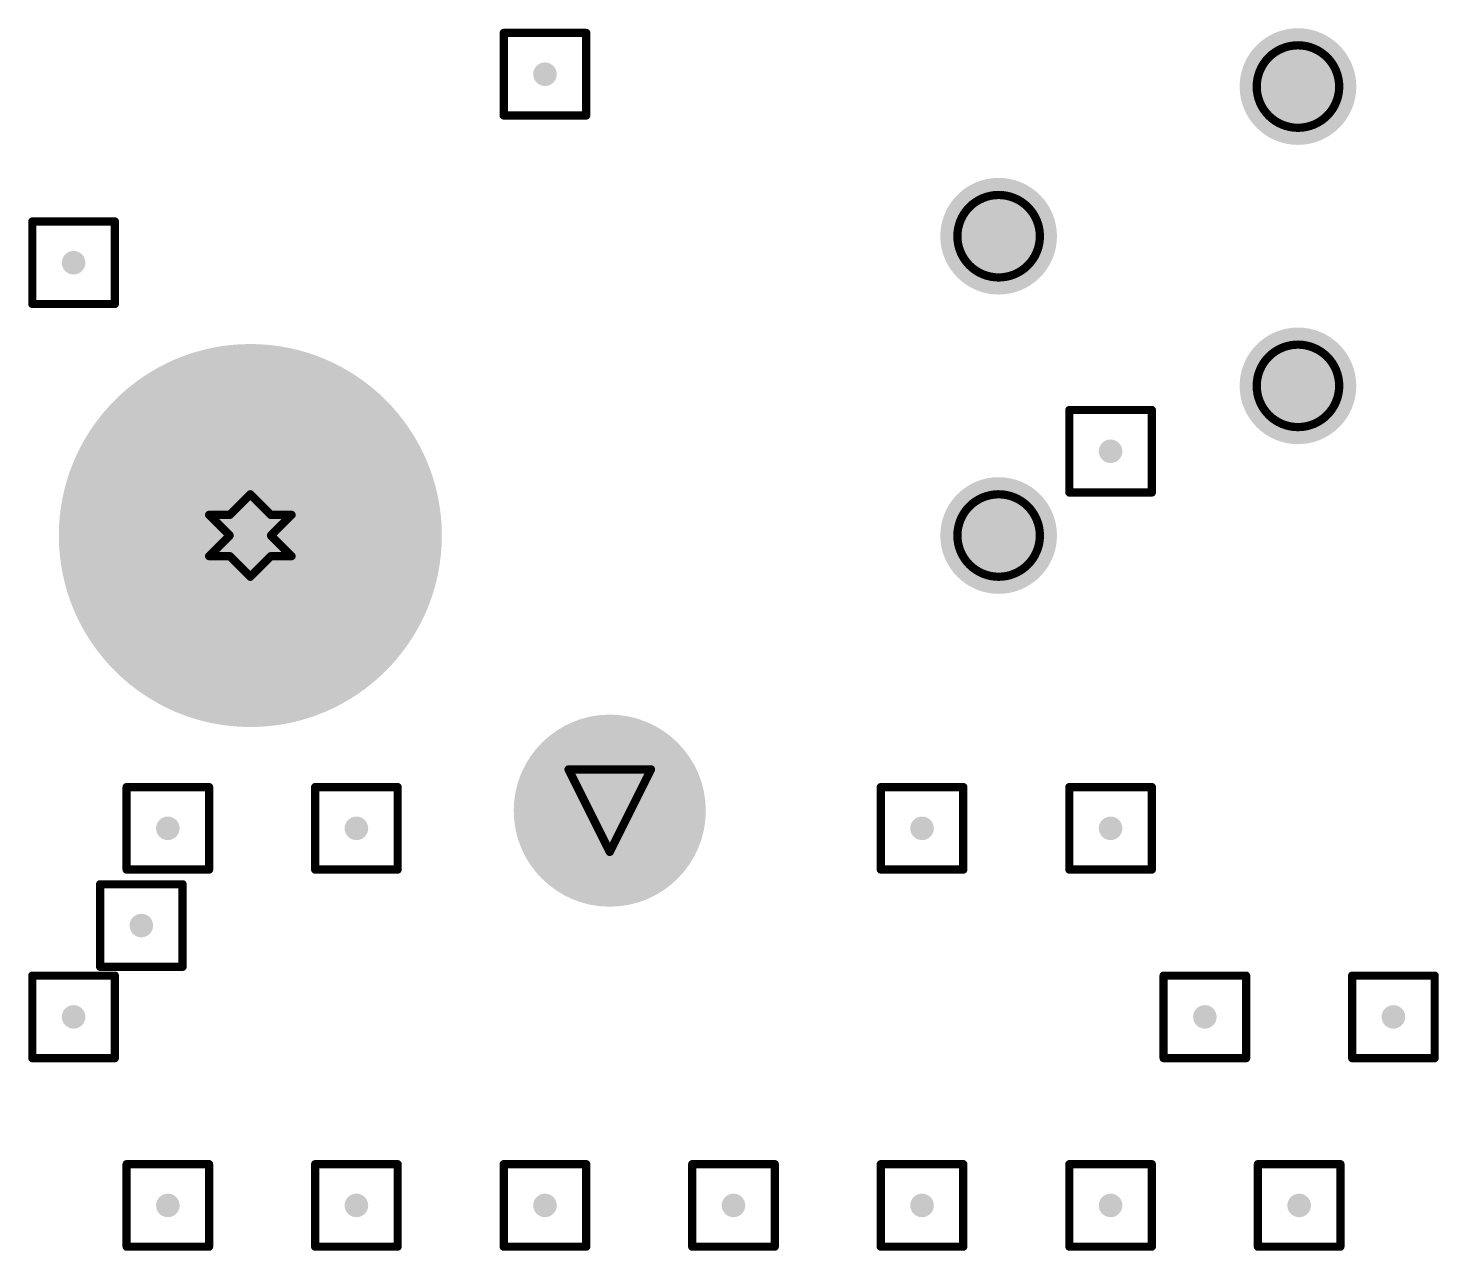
# Model space of a CAD drawing. Header units: inches. Extents: x 0 to 17, y 0 to 4.
# Drawn here: x 0.3549 to 0.8262, y 0.0085 to 0.4169 of the extents above; entities that cross this region are included whole.
import ezdxf

# ---------------------------------------------------------------- set-up
doc = ezdxf.new("R2010")
doc.units = ezdxf.units.IN
doc.header["$MEASUREMENT"] = 0
for name, color, linetype in [('Drill Drawing', 1, 'Continuous'), ('Pad Holes', 156, 'Continuous'), ('Via Holes', 16, 'Continuous')]:
    doc.layers.add(name, color=color, linetype=linetype)

# ---------------------------------------------------------------- blocks, each defined once
blk = doc.blocks.new('HR911130A_123')
at = {"layer": 'Pad Holes'}
h = blk.add_hatch(color=7, dxfattribs=at)
edge = h.paths.add_edge_path()
edge.add_arc((-0.225, 0), 0.06398, 0, 360)
h = blk.add_hatch(color=7, dxfattribs=at)
edge = h.paths.add_edge_path()
edge.add_arc((-0.31693, -0.12008), 0.03209, 0, 360)
h = blk.add_hatch(color=7, dxfattribs=at)
edge = h.paths.add_edge_path()
edge.add_arc((-0.225, -0.25), 0.01949, 0, 360)
h = blk.add_hatch(color=7, dxfattribs=at)
edge = h.paths.add_edge_path()
edge.add_arc((-0.125, -0.25), 0.01949, 0, 360)
h = blk.add_hatch(color=7, dxfattribs=at)
edge = h.paths.add_edge_path()
edge.add_arc((-0.175, -0.35), 0.01949, 0, 360)
h = blk.add_hatch(color=7, dxfattribs=at)
edge = h.paths.add_edge_path()
edge.add_arc((-0.075, -0.35), 0.01949, 0, 360)

msp = doc.modelspace()

# ---------------------------------------------------------------- hatches: boundary and pattern name
at = {"layer": 'Via Holes'}
h = msp.add_hatch(color=7, dxfattribs=at)
edge = h.paths.add_edge_path()
edge.add_arc((0.52756, 0.40157), 0.00394, 0, 360)
h = msp.add_hatch(color=7, dxfattribs=at)
edge = h.paths.add_edge_path()
edge.add_arc((0.37008, 0.33858), 0.00394, 0, 360)
h = msp.add_hatch(color=7, dxfattribs=at)
edge = h.paths.add_edge_path()
edge.add_arc((0.71653, 0.27559), 0.00394, 0, 360)
h = msp.add_hatch(color=7, dxfattribs=at)
edge = h.paths.add_edge_path()
edge.add_arc((0.40157, 0.14961), 0.00394, 0, 360)
h = msp.add_hatch(color=7, dxfattribs=at)
edge = h.paths.add_edge_path()
edge.add_arc((0.46457, 0.14961), 0.00394, 0, 360)
h = msp.add_hatch(color=7, dxfattribs=at)
edge = h.paths.add_edge_path()
edge.add_arc((0.65354, 0.14961), 0.00394, 0, 360)
h = msp.add_hatch(color=7, dxfattribs=at)
edge = h.paths.add_edge_path()
edge.add_arc((0.71653, 0.14961), 0.00394, 0, 360)
h = msp.add_hatch(color=7, dxfattribs=at)
edge = h.paths.add_edge_path()
edge.add_arc((0.39272, 0.11713), 0.00394, 0, 360)
h = msp.add_hatch(color=7, dxfattribs=at)
edge = h.paths.add_edge_path()
edge.add_arc((0.37008, 0.08661), 0.00394, 0, 360)
h = msp.add_hatch(color=7, dxfattribs=at)
edge = h.paths.add_edge_path()
edge.add_arc((0.74803, 0.08661), 0.00394, 0, 360)
h = msp.add_hatch(color=7, dxfattribs=at)
edge = h.paths.add_edge_path()
edge.add_arc((0.81102, 0.08661), 0.00394, 0, 360)
h = msp.add_hatch(color=7, dxfattribs=at)
edge = h.paths.add_edge_path()
edge.add_arc((0.40157, 0.02362), 0.00394, 0, 360)
h = msp.add_hatch(color=7, dxfattribs=at)
edge = h.paths.add_edge_path()
edge.add_arc((0.46457, 0.02362), 0.00394, 0, 360)
h = msp.add_hatch(color=7, dxfattribs=at)
edge = h.paths.add_edge_path()
edge.add_arc((0.52756, 0.02362), 0.00394, 0, 360)
h = msp.add_hatch(color=7, dxfattribs=at)
edge = h.paths.add_edge_path()
edge.add_arc((0.59055, 0.02362), 0.00394, 0, 360)
h = msp.add_hatch(color=7, dxfattribs=at)
edge = h.paths.add_edge_path()
edge.add_arc((0.65354, 0.02362), 0.00394, 0, 360)
h = msp.add_hatch(color=7, dxfattribs=at)
edge = h.paths.add_edge_path()
edge.add_arc((0.71653, 0.02362), 0.00394, 0, 360)
h = msp.add_hatch(color=7, dxfattribs=at)
edge = h.paths.add_edge_path()
edge.add_arc((0.77953, 0.02362), 0.00394, 0, 360)

# ---------------------------------------------------------------- linework, layer by layer
at = {"layer": 'Drill Drawing'}
for points in [[(0.51378, 0.41535, 0.00276, 0.00276, 0), (0.54134, 0.41535, 0.00276, 0.00276, 0)], [(0.51378, 0.38779, 0.00276, 0.00276, 0), (0.51378, 0.41535, 0.00276, 0.00276, 0)], [(0.54134, 0.38779, 0.00276, 0.00276, 0), (0.54134, 0.41535, 0.00276, 0.00276, 0)], [(0.51378, 0.38779, 0.00276, 0.00276, 0), (0.54134, 0.38779, 0.00276, 0.00276, 0)], [(0.3563, 0.35236, 0.00276, 0.00276, 0), (0.38386, 0.35236, 0.00276, 0.00276, 0)], [(0.3563, 0.3248, 0.00276, 0.00276, 0), (0.3563, 0.35236, 0.00276, 0.00276, 0)], [(0.38386, 0.3248, 0.00276, 0.00276, 0), (0.38386, 0.35236, 0.00276, 0.00276, 0)], [(0.3563, 0.3248, 0.00276, 0.00276, 0), (0.38386, 0.3248, 0.00276, 0.00276, 0)], [(0.70276, 0.28937, 0.00276, 0.00276, 0), (0.73031, 0.28937, 0.00276, 0.00276, 0)], [(0.70276, 0.26181, 0.00276, 0.00276, 0), (0.70276, 0.28937, 0.00276, 0.00276, 0)], [(0.73031, 0.26181, 0.00276, 0.00276, 0), (0.73031, 0.28937, 0.00276, 0.00276, 0)], [(0.42224, 0.25433, 0.00276, 0.00276, 0), (0.42913, 0.26122, 0.00276, 0.00276, 0)], [(0.42913, 0.26122, 0.00276, 0.00276, 0), (0.43602, 0.25433, 0.00276, 0.00276, 0)], [(0.70276, 0.26181, 0.00276, 0.00276, 0), (0.73031, 0.26181, 0.00276, 0.00276, 0)], [(0.41535, 0.25433, 0.00276, 0.00276, 0), (0.42224, 0.24744, 0.00276, 0.00276, 0)], [(0.41535, 0.25433, 0.00276, 0.00276, 0), (0.42224, 0.25433, 0.00276, 0.00276, 0)], [(0.43602, 0.25433, 0.00276, 0.00276, 0), (0.44291, 0.25433, 0.00276, 0.00276, 0)], [(0.43602, 0.24744, 0.00276, 0.00276, 0), (0.44291, 0.25433, 0.00276, 0.00276, 0)], [(0.41535, 0.24055, 0.00276, 0.00276, 0), (0.42224, 0.24744, 0.00276, 0.00276, 0)], [(0.43602, 0.24744, 0.00276, 0.00276, 0), (0.44291, 0.24055, 0.00276, 0.00276, 0)], [(0.41535, 0.24055, 0.00276, 0.00276, 0), (0.42224, 0.24055, 0.00276, 0.00276, 0)], [(0.42224, 0.24055, 0.00276, 0.00276, 0), (0.42913, 0.23366, 0.00276, 0.00276, 0)], [(0.42913, 0.23366, 0.00276, 0.00276, 0), (0.43602, 0.24055, 0.00276, 0.00276, 0)], [(0.43602, 0.24055, 0.00276, 0.00276, 0), (0.44291, 0.24055, 0.00276, 0.00276, 0)], [(0.53543, 0.16929, 0.00276, 0.00276, 0), (0.56299, 0.16929, 0.00276, 0.00276, 0)], [(0.53543, 0.16929, 0.00276, 0.00276, 0), (0.54921, 0.14173, 0.00276, 0.00276, 0)], [(0.54921, 0.14173, 0.00276, 0.00276, 0), (0.56299, 0.16929, 0.00276, 0.00276, 0)], [(0.38779, 0.16339, 0.00276, 0.00276, 0), (0.41535, 0.16339, 0.00276, 0.00276, 0)], [(0.38779, 0.13583, 0.00276, 0.00276, 0), (0.38779, 0.16339, 0.00276, 0.00276, 0)], [(0.41535, 0.13583, 0.00276, 0.00276, 0), (0.41535, 0.16339, 0.00276, 0.00276, 0)], [(0.45079, 0.16339, 0.00276, 0.00276, 0), (0.47835, 0.16339, 0.00276, 0.00276, 0)], [(0.45079, 0.13583, 0.00276, 0.00276, 0), (0.45079, 0.16339, 0.00276, 0.00276, 0)], [(0.47835, 0.13583, 0.00276, 0.00276, 0), (0.47835, 0.16339, 0.00276, 0.00276, 0)], [(0.63976, 0.16339, 0.00276, 0.00276, 0), (0.66732, 0.16339, 0.00276, 0.00276, 0)], [(0.63976, 0.13583, 0.00276, 0.00276, 0), (0.63976, 0.16339, 0.00276, 0.00276, 0)], [(0.66732, 0.13583, 0.00276, 0.00276, 0), (0.66732, 0.16339, 0.00276, 0.00276, 0)], [(0.70276, 0.16339, 0.00276, 0.00276, 0), (0.73031, 0.16339, 0.00276, 0.00276, 0)], [(0.70276, 0.13583, 0.00276, 0.00276, 0), (0.70276, 0.16339, 0.00276, 0.00276, 0)], [(0.73031, 0.13583, 0.00276, 0.00276, 0), (0.73031, 0.16339, 0.00276, 0.00276, 0)], [(0.38779, 0.13583, 0.00276, 0.00276, 0), (0.41535, 0.13583, 0.00276, 0.00276, 0)], [(0.45079, 0.13583, 0.00276, 0.00276, 0), (0.47835, 0.13583, 0.00276, 0.00276, 0)], [(0.63976, 0.13583, 0.00276, 0.00276, 0), (0.66732, 0.13583, 0.00276, 0.00276, 0)], [(0.70276, 0.13583, 0.00276, 0.00276, 0), (0.73031, 0.13583, 0.00276, 0.00276, 0)], [(0.37894, 0.13091, 0.00276, 0.00276, 0), (0.4065, 0.13091, 0.00276, 0.00276, 0)], [(0.37894, 0.10335, 0.00276, 0.00276, 0), (0.37894, 0.13091, 0.00276, 0.00276, 0)], [(0.4065, 0.10335, 0.00276, 0.00276, 0), (0.4065, 0.13091, 0.00276, 0.00276, 0)], [(0.37894, 0.10335, 0.00276, 0.00276, 0), (0.4065, 0.10335, 0.00276, 0.00276, 0)], [(0.3563, 0.10039, 0.00276, 0.00276, 0), (0.38386, 0.10039, 0.00276, 0.00276, 0)], [(0.3563, 0.07283, 0.00276, 0.00276, 0), (0.3563, 0.10039, 0.00276, 0.00276, 0)], [(0.38386, 0.07283, 0.00276, 0.00276, 0), (0.38386, 0.10039, 0.00276, 0.00276, 0)], [(0.73425, 0.10039, 0.00276, 0.00276, 0), (0.76181, 0.10039, 0.00276, 0.00276, 0)], [(0.73425, 0.07283, 0.00276, 0.00276, 0), (0.73425, 0.10039, 0.00276, 0.00276, 0)], [(0.76181, 0.07283, 0.00276, 0.00276, 0), (0.76181, 0.10039, 0.00276, 0.00276, 0)], [(0.79724, 0.10039, 0.00276, 0.00276, 0), (0.8248, 0.10039, 0.00276, 0.00276, 0)], [(0.79724, 0.07283, 0.00276, 0.00276, 0), (0.79724, 0.10039, 0.00276, 0.00276, 0)], [(0.8248, 0.07283, 0.00276, 0.00276, 0), (0.8248, 0.10039, 0.00276, 0.00276, 0)], [(0.3563, 0.07283, 0.00276, 0.00276, 0), (0.38386, 0.07283, 0.00276, 0.00276, 0)], [(0.73425, 0.07283, 0.00276, 0.00276, 0), (0.76181, 0.07283, 0.00276, 0.00276, 0)], [(0.79724, 0.07283, 0.00276, 0.00276, 0), (0.8248, 0.07283, 0.00276, 0.00276, 0)], [(0.38779, 0.0374, 0.00276, 0.00276, 0), (0.41535, 0.0374, 0.00276, 0.00276, 0)], [(0.38779, 0.00984, 0.00276, 0.00276, 0), (0.38779, 0.0374, 0.00276, 0.00276, 0)], [(0.41535, 0.00984, 0.00276, 0.00276, 0), (0.41535, 0.0374, 0.00276, 0.00276, 0)], [(0.45079, 0.0374, 0.00276, 0.00276, 0), (0.47835, 0.0374, 0.00276, 0.00276, 0)], [(0.45079, 0.00984, 0.00276, 0.00276, 0), (0.45079, 0.0374, 0.00276, 0.00276, 0)], [(0.47835, 0.00984, 0.00276, 0.00276, 0), (0.47835, 0.0374, 0.00276, 0.00276, 0)], [(0.51378, 0.0374, 0.00276, 0.00276, 0), (0.54134, 0.0374, 0.00276, 0.00276, 0)], [(0.51378, 0.00984, 0.00276, 0.00276, 0), (0.51378, 0.0374, 0.00276, 0.00276, 0)], [(0.54134, 0.00984, 0.00276, 0.00276, 0), (0.54134, 0.0374, 0.00276, 0.00276, 0)], [(0.57677, 0.0374, 0.00276, 0.00276, 0), (0.60433, 0.0374, 0.00276, 0.00276, 0)], [(0.57677, 0.00984, 0.00276, 0.00276, 0), (0.57677, 0.0374, 0.00276, 0.00276, 0)], [(0.60433, 0.00984, 0.00276, 0.00276, 0), (0.60433, 0.0374, 0.00276, 0.00276, 0)], [(0.63976, 0.0374, 0.00276, 0.00276, 0), (0.66732, 0.0374, 0.00276, 0.00276, 0)], [(0.63976, 0.00984, 0.00276, 0.00276, 0), (0.63976, 0.0374, 0.00276, 0.00276, 0)], [(0.66732, 0.00984, 0.00276, 0.00276, 0), (0.66732, 0.0374, 0.00276, 0.00276, 0)], [(0.70276, 0.0374, 0.00276, 0.00276, 0), (0.73031, 0.0374, 0.00276, 0.00276, 0)], [(0.70276, 0.00984, 0.00276, 0.00276, 0), (0.70276, 0.0374, 0.00276, 0.00276, 0)], [(0.73031, 0.00984, 0.00276, 0.00276, 0), (0.73031, 0.0374, 0.00276, 0.00276, 0)], [(0.76575, 0.0374, 0.00276, 0.00276, 0), (0.79331, 0.0374, 0.00276, 0.00276, 0)], [(0.76575, 0.00984, 0.00276, 0.00276, 0), (0.76575, 0.0374, 0.00276, 0.00276, 0)], [(0.79331, 0.00984, 0.00276, 0.00276, 0), (0.79331, 0.0374, 0.00276, 0.00276, 0)], [(0.38779, 0.00984, 0.00276, 0.00276, 0), (0.41535, 0.00984, 0.00276, 0.00276, 0)], [(0.45079, 0.00984, 0.00276, 0.00276, 0), (0.47835, 0.00984, 0.00276, 0.00276, 0)], [(0.51378, 0.00984, 0.00276, 0.00276, 0), (0.54134, 0.00984, 0.00276, 0.00276, 0)], [(0.57677, 0.00984, 0.00276, 0.00276, 0), (0.60433, 0.00984, 0.00276, 0.00276, 0)], [(0.63976, 0.00984, 0.00276, 0.00276, 0), (0.66732, 0.00984, 0.00276, 0.00276, 0)], [(0.70276, 0.00984, 0.00276, 0.00276, 0), (0.73031, 0.00984, 0.00276, 0.00276, 0)], [(0.76575, 0.00984, 0.00276, 0.00276, 0), (0.79331, 0.00984, 0.00276, 0.00276, 0)]]:
    msp.add_lwpolyline(points, format="xyseb", dxfattribs=at)
for points in [[(0.51309, 0.41535, 0.00138, 0.00138, 1), (0.51447, 0.41535, 0.00138, 0.00138, 1)], [(0.51309, 0.41535, 0.00138, 0.00138, 1), (0.51447, 0.41535, 0.00138, 0.00138, 1)], [(0.54065, 0.41535, 0.00138, 0.00138, 1), (0.54203, 0.41535, 0.00138, 0.00138, 1)], [(0.54065, 0.41535, 0.00138, 0.00138, 1), (0.54203, 0.41535, 0.00138, 0.00138, 1)], [(0.79291, 0.39744, 0.00276, 0.00276, 1), (0.76535, 0.39744, 0.00276, 0.00276, 1)], [(0.76467, 0.39744, 0.00138, 0.00138, 1), (0.76604, 0.39744, 0.00138, 0.00138, 1)], [(0.79222, 0.39744, 0.00138, 0.00138, 1), (0.7936, 0.39744, 0.00138, 0.00138, 1)], [(0.51309, 0.38779, 0.00138, 0.00138, 1), (0.51447, 0.38779, 0.00138, 0.00138, 1)], [(0.51309, 0.38779, 0.00138, 0.00138, 1), (0.51447, 0.38779, 0.00138, 0.00138, 1)], [(0.54065, 0.38779, 0.00138, 0.00138, 1), (0.54203, 0.38779, 0.00138, 0.00138, 1)], [(0.54065, 0.38779, 0.00138, 0.00138, 1), (0.54203, 0.38779, 0.00138, 0.00138, 1)], [(0.69291, 0.34744, 0.00276, 0.00276, 1), (0.66535, 0.34744, 0.00276, 0.00276, 1)], [(0.35561, 0.35236, 0.00138, 0.00138, 1), (0.35699, 0.35236, 0.00138, 0.00138, 1)], [(0.35561, 0.35236, 0.00138, 0.00138, 1), (0.35699, 0.35236, 0.00138, 0.00138, 1)], [(0.38317, 0.35236, 0.00138, 0.00138, 1), (0.38455, 0.35236, 0.00138, 0.00138, 1)], [(0.38317, 0.35236, 0.00138, 0.00138, 1), (0.38455, 0.35236, 0.00138, 0.00138, 1)], [(0.66467, 0.34744, 0.00138, 0.00138, 1), (0.66604, 0.34744, 0.00138, 0.00138, 1)], [(0.69222, 0.34744, 0.00138, 0.00138, 1), (0.6936, 0.34744, 0.00138, 0.00138, 1)], [(0.35561, 0.3248, 0.00138, 0.00138, 1), (0.35699, 0.3248, 0.00138, 0.00138, 1)], [(0.35561, 0.3248, 0.00138, 0.00138, 1), (0.35699, 0.3248, 0.00138, 0.00138, 1)], [(0.38317, 0.3248, 0.00138, 0.00138, 1), (0.38455, 0.3248, 0.00138, 0.00138, 1)], [(0.38317, 0.3248, 0.00138, 0.00138, 1), (0.38455, 0.3248, 0.00138, 0.00138, 1)], [(0.79291, 0.29744, 0.00276, 0.00276, 1), (0.76535, 0.29744, 0.00276, 0.00276, 1)], [(0.76467, 0.29744, 0.00138, 0.00138, 1), (0.76604, 0.29744, 0.00138, 0.00138, 1)], [(0.79222, 0.29744, 0.00138, 0.00138, 1), (0.7936, 0.29744, 0.00138, 0.00138, 1)], [(0.70207, 0.28937, 0.00138, 0.00138, 1), (0.70344, 0.28937, 0.00138, 0.00138, 1)], [(0.70207, 0.28937, 0.00138, 0.00138, 1), (0.70344, 0.28937, 0.00138, 0.00138, 1)], [(0.72963, 0.28937, 0.00138, 0.00138, 1), (0.731, 0.28937, 0.00138, 0.00138, 1)], [(0.72963, 0.28937, 0.00138, 0.00138, 1), (0.731, 0.28937, 0.00138, 0.00138, 1)], [(0.42845, 0.26122, 0.00138, 0.00138, 1), (0.42982, 0.26122, 0.00138, 0.00138, 1)], [(0.42845, 0.26122, 0.00138, 0.00138, 1), (0.42982, 0.26122, 0.00138, 0.00138, 1)], [(0.69291, 0.24744, 0.00276, 0.00276, 1), (0.66535, 0.24744, 0.00276, 0.00276, 1)], [(0.70207, 0.26181, 0.00138, 0.00138, 1), (0.70344, 0.26181, 0.00138, 0.00138, 1)], [(0.70207, 0.26181, 0.00138, 0.00138, 1), (0.70344, 0.26181, 0.00138, 0.00138, 1)], [(0.72963, 0.26181, 0.00138, 0.00138, 1), (0.731, 0.26181, 0.00138, 0.00138, 1)], [(0.72963, 0.26181, 0.00138, 0.00138, 1), (0.731, 0.26181, 0.00138, 0.00138, 1)], [(0.41467, 0.25433, 0.00138, 0.00138, 1), (0.41604, 0.25433, 0.00138, 0.00138, 1)], [(0.41467, 0.25433, 0.00138, 0.00138, 1), (0.41604, 0.25433, 0.00138, 0.00138, 1)], [(0.42156, 0.25433, 0.00138, 0.00138, 1), (0.42293, 0.25433, 0.00138, 0.00138, 1)], [(0.42156, 0.25433, 0.00138, 0.00138, 1), (0.42293, 0.25433, 0.00138, 0.00138, 1)], [(0.43533, 0.25433, 0.00138, 0.00138, 1), (0.43671, 0.25433, 0.00138, 0.00138, 1)], [(0.43533, 0.25433, 0.00138, 0.00138, 1), (0.43671, 0.25433, 0.00138, 0.00138, 1)], [(0.44222, 0.25433, 0.00138, 0.00138, 1), (0.4436, 0.25433, 0.00138, 0.00138, 1)], [(0.44222, 0.25433, 0.00138, 0.00138, 1), (0.4436, 0.25433, 0.00138, 0.00138, 1)], [(0.42156, 0.24744, 0.00138, 0.00138, 1), (0.42293, 0.24744, 0.00138, 0.00138, 1)], [(0.42156, 0.24744, 0.00138, 0.00138, 1), (0.42293, 0.24744, 0.00138, 0.00138, 1)], [(0.43533, 0.24744, 0.00138, 0.00138, 1), (0.43671, 0.24744, 0.00138, 0.00138, 1)], [(0.43533, 0.24744, 0.00138, 0.00138, 1), (0.43671, 0.24744, 0.00138, 0.00138, 1)], [(0.66467, 0.24744, 0.00138, 0.00138, 1), (0.66604, 0.24744, 0.00138, 0.00138, 1)], [(0.69222, 0.24744, 0.00138, 0.00138, 1), (0.6936, 0.24744, 0.00138, 0.00138, 1)], [(0.41467, 0.24055, 0.00138, 0.00138, 1), (0.41604, 0.24055, 0.00138, 0.00138, 1)], [(0.41467, 0.24055, 0.00138, 0.00138, 1), (0.41604, 0.24055, 0.00138, 0.00138, 1)], [(0.42156, 0.24055, 0.00138, 0.00138, 1), (0.42293, 0.24055, 0.00138, 0.00138, 1)], [(0.42156, 0.24055, 0.00138, 0.00138, 1), (0.42293, 0.24055, 0.00138, 0.00138, 1)], [(0.43533, 0.24055, 0.00138, 0.00138, 1), (0.43671, 0.24055, 0.00138, 0.00138, 1)], [(0.43533, 0.24055, 0.00138, 0.00138, 1), (0.43671, 0.24055, 0.00138, 0.00138, 1)], [(0.44222, 0.24055, 0.00138, 0.00138, 1), (0.4436, 0.24055, 0.00138, 0.00138, 1)], [(0.44222, 0.24055, 0.00138, 0.00138, 1), (0.4436, 0.24055, 0.00138, 0.00138, 1)], [(0.42845, 0.23366, 0.00138, 0.00138, 1), (0.42982, 0.23366, 0.00138, 0.00138, 1)], [(0.42845, 0.23366, 0.00138, 0.00138, 1), (0.42982, 0.23366, 0.00138, 0.00138, 1)], [(0.53474, 0.16929, 0.00138, 0.00138, 1), (0.53612, 0.16929, 0.00138, 0.00138, 1)], [(0.53474, 0.16929, 0.00138, 0.00138, 1), (0.53612, 0.16929, 0.00138, 0.00138, 1)], [(0.5623, 0.16929, 0.00138, 0.00138, 1), (0.56368, 0.16929, 0.00138, 0.00138, 1)], [(0.5623, 0.16929, 0.00138, 0.00138, 1), (0.56368, 0.16929, 0.00138, 0.00138, 1)], [(0.38711, 0.16339, 0.00138, 0.00138, 1), (0.38848, 0.16339, 0.00138, 0.00138, 1)], [(0.38711, 0.16339, 0.00138, 0.00138, 1), (0.38848, 0.16339, 0.00138, 0.00138, 1)], [(0.41466, 0.16339, 0.00138, 0.00138, 1), (0.41604, 0.16339, 0.00138, 0.00138, 1)], [(0.41466, 0.16339, 0.00138, 0.00138, 1), (0.41604, 0.16339, 0.00138, 0.00138, 1)], [(0.4501, 0.16339, 0.00138, 0.00138, 1), (0.45148, 0.16339, 0.00138, 0.00138, 1)], [(0.4501, 0.16339, 0.00138, 0.00138, 1), (0.45148, 0.16339, 0.00138, 0.00138, 1)], [(0.47766, 0.16339, 0.00138, 0.00138, 1), (0.47903, 0.16339, 0.00138, 0.00138, 1)], [(0.47766, 0.16339, 0.00138, 0.00138, 1), (0.47903, 0.16339, 0.00138, 0.00138, 1)], [(0.63907, 0.16339, 0.00138, 0.00138, 1), (0.64045, 0.16339, 0.00138, 0.00138, 1)], [(0.63907, 0.16339, 0.00138, 0.00138, 1), (0.64045, 0.16339, 0.00138, 0.00138, 1)], [(0.66663, 0.16339, 0.00138, 0.00138, 1), (0.66801, 0.16339, 0.00138, 0.00138, 1)], [(0.66663, 0.16339, 0.00138, 0.00138, 1), (0.66801, 0.16339, 0.00138, 0.00138, 1)], [(0.70207, 0.16339, 0.00138, 0.00138, 1), (0.70344, 0.16339, 0.00138, 0.00138, 1)], [(0.70207, 0.16339, 0.00138, 0.00138, 1), (0.70344, 0.16339, 0.00138, 0.00138, 1)], [(0.72963, 0.16339, 0.00138, 0.00138, 1), (0.731, 0.16339, 0.00138, 0.00138, 1)], [(0.72963, 0.16339, 0.00138, 0.00138, 1), (0.731, 0.16339, 0.00138, 0.00138, 1)], [(0.54852, 0.14173, 0.00138, 0.00138, 1), (0.5499, 0.14173, 0.00138, 0.00138, 1)], [(0.54852, 0.14173, 0.00138, 0.00138, 1), (0.5499, 0.14173, 0.00138, 0.00138, 1)], [(0.38711, 0.13583, 0.00138, 0.00138, 1), (0.38848, 0.13583, 0.00138, 0.00138, 1)], [(0.38711, 0.13583, 0.00138, 0.00138, 1), (0.38848, 0.13583, 0.00138, 0.00138, 1)], [(0.41466, 0.13583, 0.00138, 0.00138, 1), (0.41604, 0.13583, 0.00138, 0.00138, 1)], [(0.41466, 0.13583, 0.00138, 0.00138, 1), (0.41604, 0.13583, 0.00138, 0.00138, 1)], [(0.4501, 0.13583, 0.00138, 0.00138, 1), (0.45148, 0.13583, 0.00138, 0.00138, 1)], [(0.4501, 0.13583, 0.00138, 0.00138, 1), (0.45148, 0.13583, 0.00138, 0.00138, 1)], [(0.47766, 0.13583, 0.00138, 0.00138, 1), (0.47903, 0.13583, 0.00138, 0.00138, 1)], [(0.47766, 0.13583, 0.00138, 0.00138, 1), (0.47903, 0.13583, 0.00138, 0.00138, 1)], [(0.63907, 0.13583, 0.00138, 0.00138, 1), (0.64045, 0.13583, 0.00138, 0.00138, 1)], [(0.63907, 0.13583, 0.00138, 0.00138, 1), (0.64045, 0.13583, 0.00138, 0.00138, 1)], [(0.66663, 0.13583, 0.00138, 0.00138, 1), (0.66801, 0.13583, 0.00138, 0.00138, 1)], [(0.66663, 0.13583, 0.00138, 0.00138, 1), (0.66801, 0.13583, 0.00138, 0.00138, 1)], [(0.70207, 0.13583, 0.00138, 0.00138, 1), (0.70344, 0.13583, 0.00138, 0.00138, 1)], [(0.70207, 0.13583, 0.00138, 0.00138, 1), (0.70344, 0.13583, 0.00138, 0.00138, 1)], [(0.72963, 0.13583, 0.00138, 0.00138, 1), (0.731, 0.13583, 0.00138, 0.00138, 1)], [(0.72963, 0.13583, 0.00138, 0.00138, 1), (0.731, 0.13583, 0.00138, 0.00138, 1)], [(0.37825, 0.13091, 0.00138, 0.00138, 1), (0.37963, 0.13091, 0.00138, 0.00138, 1)], [(0.37825, 0.13091, 0.00138, 0.00138, 1), (0.37963, 0.13091, 0.00138, 0.00138, 1)], [(0.40581, 0.13091, 0.00138, 0.00138, 1), (0.40719, 0.13091, 0.00138, 0.00138, 1)], [(0.40581, 0.13091, 0.00138, 0.00138, 1), (0.40719, 0.13091, 0.00138, 0.00138, 1)], [(0.37825, 0.10335, 0.00138, 0.00138, 1), (0.37963, 0.10335, 0.00138, 0.00138, 1)], [(0.37825, 0.10335, 0.00138, 0.00138, 1), (0.37963, 0.10335, 0.00138, 0.00138, 1)], [(0.40581, 0.10335, 0.00138, 0.00138, 1), (0.40719, 0.10335, 0.00138, 0.00138, 1)], [(0.40581, 0.10335, 0.00138, 0.00138, 1), (0.40719, 0.10335, 0.00138, 0.00138, 1)], [(0.35561, 0.10039, 0.00138, 0.00138, 1), (0.35699, 0.10039, 0.00138, 0.00138, 1)], [(0.35561, 0.10039, 0.00138, 0.00138, 1), (0.35699, 0.10039, 0.00138, 0.00138, 1)], [(0.38317, 0.10039, 0.00138, 0.00138, 1), (0.38455, 0.10039, 0.00138, 0.00138, 1)], [(0.38317, 0.10039, 0.00138, 0.00138, 1), (0.38455, 0.10039, 0.00138, 0.00138, 1)], [(0.73356, 0.10039, 0.00138, 0.00138, 1), (0.73494, 0.10039, 0.00138, 0.00138, 1)], [(0.73356, 0.10039, 0.00138, 0.00138, 1), (0.73494, 0.10039, 0.00138, 0.00138, 1)], [(0.76112, 0.10039, 0.00138, 0.00138, 1), (0.7625, 0.10039, 0.00138, 0.00138, 1)], [(0.76112, 0.10039, 0.00138, 0.00138, 1), (0.7625, 0.10039, 0.00138, 0.00138, 1)], [(0.79655, 0.10039, 0.00138, 0.00138, 1), (0.79793, 0.10039, 0.00138, 0.00138, 1)], [(0.79655, 0.10039, 0.00138, 0.00138, 1), (0.79793, 0.10039, 0.00138, 0.00138, 1)], [(0.82411, 0.10039, 0.00138, 0.00138, 1), (0.82549, 0.10039, 0.00138, 0.00138, 1)], [(0.82411, 0.10039, 0.00138, 0.00138, 1), (0.82549, 0.10039, 0.00138, 0.00138, 1)], [(0.35561, 0.07283, 0.00138, 0.00138, 1), (0.35699, 0.07283, 0.00138, 0.00138, 1)], [(0.35561, 0.07283, 0.00138, 0.00138, 1), (0.35699, 0.07283, 0.00138, 0.00138, 1)], [(0.38317, 0.07283, 0.00138, 0.00138, 1), (0.38455, 0.07283, 0.00138, 0.00138, 1)], [(0.38317, 0.07283, 0.00138, 0.00138, 1), (0.38455, 0.07283, 0.00138, 0.00138, 1)], [(0.73356, 0.07283, 0.00138, 0.00138, 1), (0.73494, 0.07283, 0.00138, 0.00138, 1)], [(0.73356, 0.07283, 0.00138, 0.00138, 1), (0.73494, 0.07283, 0.00138, 0.00138, 1)], [(0.76112, 0.07283, 0.00138, 0.00138, 1), (0.7625, 0.07283, 0.00138, 0.00138, 1)], [(0.76112, 0.07283, 0.00138, 0.00138, 1), (0.7625, 0.07283, 0.00138, 0.00138, 1)], [(0.79655, 0.07283, 0.00138, 0.00138, 1), (0.79793, 0.07283, 0.00138, 0.00138, 1)], [(0.79655, 0.07283, 0.00138, 0.00138, 1), (0.79793, 0.07283, 0.00138, 0.00138, 1)], [(0.82411, 0.07283, 0.00138, 0.00138, 1), (0.82549, 0.07283, 0.00138, 0.00138, 1)], [(0.82411, 0.07283, 0.00138, 0.00138, 1), (0.82549, 0.07283, 0.00138, 0.00138, 1)], [(0.38711, 0.0374, 0.00138, 0.00138, 1), (0.38848, 0.0374, 0.00138, 0.00138, 1)], [(0.38711, 0.0374, 0.00138, 0.00138, 1), (0.38848, 0.0374, 0.00138, 0.00138, 1)], [(0.41466, 0.0374, 0.00138, 0.00138, 1), (0.41604, 0.0374, 0.00138, 0.00138, 1)], [(0.41466, 0.0374, 0.00138, 0.00138, 1), (0.41604, 0.0374, 0.00138, 0.00138, 1)], [(0.4501, 0.0374, 0.00138, 0.00138, 1), (0.45148, 0.0374, 0.00138, 0.00138, 1)], [(0.4501, 0.0374, 0.00138, 0.00138, 1), (0.45148, 0.0374, 0.00138, 0.00138, 1)], [(0.47766, 0.0374, 0.00138, 0.00138, 1), (0.47903, 0.0374, 0.00138, 0.00138, 1)], [(0.47766, 0.0374, 0.00138, 0.00138, 1), (0.47903, 0.0374, 0.00138, 0.00138, 1)], [(0.51309, 0.0374, 0.00138, 0.00138, 1), (0.51447, 0.0374, 0.00138, 0.00138, 1)], [(0.51309, 0.0374, 0.00138, 0.00138, 1), (0.51447, 0.0374, 0.00138, 0.00138, 1)], [(0.54065, 0.0374, 0.00138, 0.00138, 1), (0.54203, 0.0374, 0.00138, 0.00138, 1)], [(0.54065, 0.0374, 0.00138, 0.00138, 1), (0.54203, 0.0374, 0.00138, 0.00138, 1)], [(0.57608, 0.0374, 0.00138, 0.00138, 1), (0.57746, 0.0374, 0.00138, 0.00138, 1)], [(0.57608, 0.0374, 0.00138, 0.00138, 1), (0.57746, 0.0374, 0.00138, 0.00138, 1)], [(0.60364, 0.0374, 0.00138, 0.00138, 1), (0.60502, 0.0374, 0.00138, 0.00138, 1)], [(0.60364, 0.0374, 0.00138, 0.00138, 1), (0.60502, 0.0374, 0.00138, 0.00138, 1)], [(0.63907, 0.0374, 0.00138, 0.00138, 1), (0.64045, 0.0374, 0.00138, 0.00138, 1)], [(0.63907, 0.0374, 0.00138, 0.00138, 1), (0.64045, 0.0374, 0.00138, 0.00138, 1)], [(0.66663, 0.0374, 0.00138, 0.00138, 1), (0.66801, 0.0374, 0.00138, 0.00138, 1)], [(0.66663, 0.0374, 0.00138, 0.00138, 1), (0.66801, 0.0374, 0.00138, 0.00138, 1)], [(0.70207, 0.0374, 0.00138, 0.00138, 1), (0.70344, 0.0374, 0.00138, 0.00138, 1)], [(0.70207, 0.0374, 0.00138, 0.00138, 1), (0.70344, 0.0374, 0.00138, 0.00138, 1)], [(0.72963, 0.0374, 0.00138, 0.00138, 1), (0.731, 0.0374, 0.00138, 0.00138, 1)], [(0.72963, 0.0374, 0.00138, 0.00138, 1), (0.731, 0.0374, 0.00138, 0.00138, 1)], [(0.76506, 0.0374, 0.00138, 0.00138, 1), (0.76644, 0.0374, 0.00138, 0.00138, 1)], [(0.76506, 0.0374, 0.00138, 0.00138, 1), (0.76644, 0.0374, 0.00138, 0.00138, 1)], [(0.79262, 0.0374, 0.00138, 0.00138, 1), (0.794, 0.0374, 0.00138, 0.00138, 1)], [(0.79262, 0.0374, 0.00138, 0.00138, 1), (0.794, 0.0374, 0.00138, 0.00138, 1)], [(0.38711, 0.00984, 0.00138, 0.00138, 1), (0.38848, 0.00984, 0.00138, 0.00138, 1)], [(0.38711, 0.00984, 0.00138, 0.00138, 1), (0.38848, 0.00984, 0.00138, 0.00138, 1)], [(0.41466, 0.00984, 0.00138, 0.00138, 1), (0.41604, 0.00984, 0.00138, 0.00138, 1)], [(0.41466, 0.00984, 0.00138, 0.00138, 1), (0.41604, 0.00984, 0.00138, 0.00138, 1)], [(0.4501, 0.00984, 0.00138, 0.00138, 1), (0.45148, 0.00984, 0.00138, 0.00138, 1)], [(0.4501, 0.00984, 0.00138, 0.00138, 1), (0.45148, 0.00984, 0.00138, 0.00138, 1)], [(0.47766, 0.00984, 0.00138, 0.00138, 1), (0.47903, 0.00984, 0.00138, 0.00138, 1)], [(0.47766, 0.00984, 0.00138, 0.00138, 1), (0.47903, 0.00984, 0.00138, 0.00138, 1)], [(0.51309, 0.00984, 0.00138, 0.00138, 1), (0.51447, 0.00984, 0.00138, 0.00138, 1)], [(0.51309, 0.00984, 0.00138, 0.00138, 1), (0.51447, 0.00984, 0.00138, 0.00138, 1)], [(0.54065, 0.00984, 0.00138, 0.00138, 1), (0.54203, 0.00984, 0.00138, 0.00138, 1)], [(0.54065, 0.00984, 0.00138, 0.00138, 1), (0.54203, 0.00984, 0.00138, 0.00138, 1)], [(0.57608, 0.00984, 0.00138, 0.00138, 1), (0.57746, 0.00984, 0.00138, 0.00138, 1)], [(0.57608, 0.00984, 0.00138, 0.00138, 1), (0.57746, 0.00984, 0.00138, 0.00138, 1)], [(0.60364, 0.00984, 0.00138, 0.00138, 1), (0.60502, 0.00984, 0.00138, 0.00138, 1)], [(0.60364, 0.00984, 0.00138, 0.00138, 1), (0.60502, 0.00984, 0.00138, 0.00138, 1)], [(0.63907, 0.00984, 0.00138, 0.00138, 1), (0.64045, 0.00984, 0.00138, 0.00138, 1)], [(0.63907, 0.00984, 0.00138, 0.00138, 1), (0.64045, 0.00984, 0.00138, 0.00138, 1)], [(0.66663, 0.00984, 0.00138, 0.00138, 1), (0.66801, 0.00984, 0.00138, 0.00138, 1)], [(0.66663, 0.00984, 0.00138, 0.00138, 1), (0.66801, 0.00984, 0.00138, 0.00138, 1)], [(0.70207, 0.00984, 0.00138, 0.00138, 1), (0.70344, 0.00984, 0.00138, 0.00138, 1)], [(0.70207, 0.00984, 0.00138, 0.00138, 1), (0.70344, 0.00984, 0.00138, 0.00138, 1)], [(0.72963, 0.00984, 0.00138, 0.00138, 1), (0.731, 0.00984, 0.00138, 0.00138, 1)], [(0.72963, 0.00984, 0.00138, 0.00138, 1), (0.731, 0.00984, 0.00138, 0.00138, 1)], [(0.76506, 0.00984, 0.00138, 0.00138, 1), (0.76644, 0.00984, 0.00138, 0.00138, 1)], [(0.76506, 0.00984, 0.00138, 0.00138, 1), (0.76644, 0.00984, 0.00138, 0.00138, 1)], [(0.79262, 0.00984, 0.00138, 0.00138, 1), (0.794, 0.00984, 0.00138, 0.00138, 1)], [(0.79262, 0.00984, 0.00138, 0.00138, 1), (0.794, 0.00984, 0.00138, 0.00138, 1)]]:
    msp.add_lwpolyline(points, format="xyseb", close=True, dxfattribs=at)

# ---------------------------------------------------------------- block references
at = {"rotation": 90}
msp.add_blockref('HR911130A_123', (0.42913, 0.47244), dxfattribs=at)

doc.saveas('drawing.dxf')
